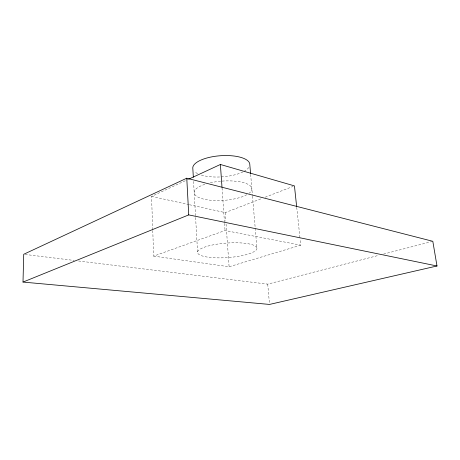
<?xml version="1.0" encoding="UTF-8"?>
<svg xmlns="http://www.w3.org/2000/svg" width="460" height="460" viewBox="0 0 460 460"><rect width="100%" height="100%" fill="white"/><g stroke="black" fill="none" stroke-linecap="round" stroke-linejoin="round"><path stroke-width="0.34" stroke-dasharray="2.3 1.72" d="M152.731 229.81L151.541 196.391L187.91 179.532M189.439 204.734L225.239 212.618L261.838 198.49M265.167 197.202L293.118 186.409M152.76 230.517L153.674 256.116L225.043 230.512L300.742 245.18L300.058 238.751M153.674 256.116L229.097 266.76L300.742 245.18M78.499 260.975L267.726 284.13L378.706 255.34M383.565 254.081L432.118 241.483M25.151 254.449L74.232 260.452M151.541 196.391L188.738 204.585M296.723 207.322L299.983 238.033M267.726 284.13L269.462 303.726M250.642 174.403L252.436 195.465M252.494 196.178L256.945 248.434A29.779 7.274 -4.1 0 1 211.945 257.606A29.779 7.274 -4.1 0 1 212.842 244.915A29.779 7.274 -4.1 0 1 256.945 248.434M225.239 212.618L225.848 221.168M226.05 224.02L229.097 266.76M222.042 187.91L224.492 222.697M224.543 223.41L225.043 230.512M193.562 181.389L197.616 252.85M222.065 181.102A28.934 9.66 -4 0 1 249.119 193.24M246.847 194.706A28.934 9.66 -4 0 1 203.009 198.944A28.934 9.66 -4 0 1 205.804 184.017M210.323 182.815A28.934 9.66 -4 0 1 220.639 181.223M248.802 167.452A28.583 10.597 -4 0 1 243.65 171.551M242.989 171.89A28.583 10.597 -4 0 1 200.543 174.811M197.691 173.661A28.583 10.597 -4 0 1 194.384 171.425"/><path stroke-width="0.69" d="M23 282.083L23.724 254.276L186.771 178.204L432.814 241.304L437 265.989L269.525 304.428L23 282.083L188.732 214.9L437 265.989M188.56 179.233L220.386 164.479L294.446 185.897L296.648 206.609M250.585 173.708L249.814 164.663A28.583 10.597 -4 0 0 220.254 155.744A28.583 10.597 -4 0 0 192.849 168.826L193.327 177.198M220.386 164.479L221.99 187.197M186.771 178.204L188.732 214.9"/></g></svg>
